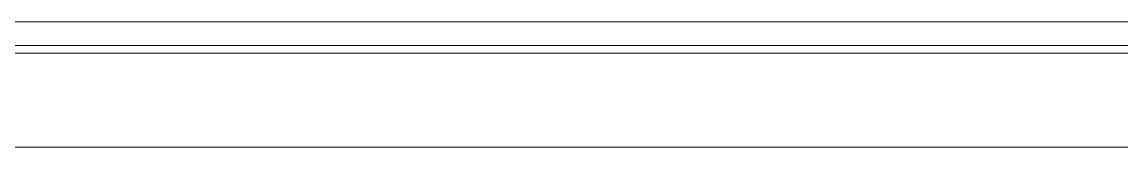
# Model space of a CAD drawing. Header units: millimetres. Extents: x -227 to 153, y -202 to 178.
# Drawn here: x -6.2 to 74.7, y -170.9 to -161.7 of the extents above; entities that cross this region are included whole.
import ezdxf

# ---------------------------------------------------------------- set-up
doc = ezdxf.new("R2010")
doc.units = ezdxf.units.MM
doc.layers.add('1', color=7, linetype='CONTINUOUS', true_color=0xffffff)

# ---------------------------------------------------------------- blocks, each defined once
blk = doc.blocks.new('8261K290_MODEL')
at = {"layer": '1', "color": 252, "linetype": 'CONTINUOUS', "lineweight": 5}
for p, q in [((-119.335275, -149.6568, 8.89), (119.335275, -149.6568, 8.89)), ((145.034, -151.9428), (-145.034, -151.9428)), ((119.335275, -151.384, 10.6172), (-119.335275, -151.384, 10.6172)), ((-119.335275, -151.384, 110.49), (119.335275, -151.384, 110.49)), ((-145.034, -158.8516, 110.49), (145.034, -158.8516, 110.49)), ((-145.034, -158.8516, 6.9088), (145.034, -158.8516, 6.9088))]:
    blk.add_line(p, q, dxfattribs=at)

msp = doc.modelspace()

# ---------------------------------------------------------------- block references
at = {"layer": '1', "color": 163, "linetype": 'CONTINUOUS', "lineweight": -3}
msp.add_blockref('8261K290_MODEL', (-37.320323, -12.061969, -124.575027), dxfattribs=at)

doc.saveas('drawing.dxf')
